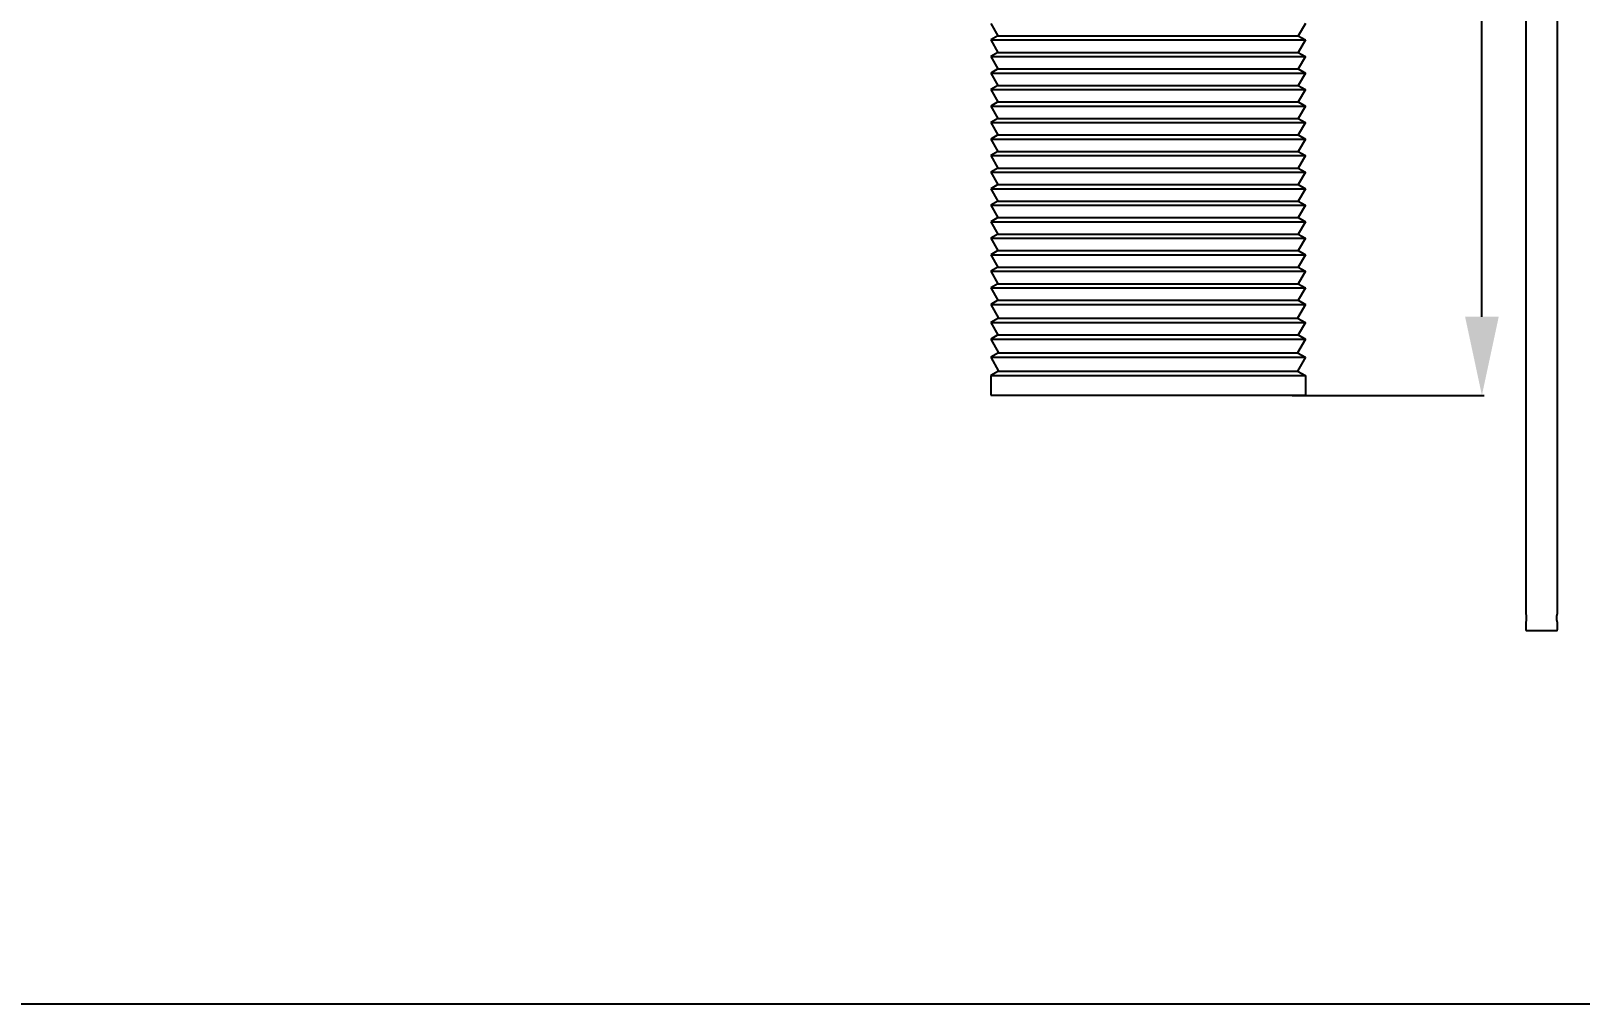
# Model space of a CAD drawing. Header units: millimetres. Extents: x 11802 to 19889, y -472 to 9054.
# Drawn here: x 13260 to 14244, y -472 to 147 of the extents above; entities that cross this region are included whole.
import ezdxf

# ---------------------------------------------------------------- set-up
doc = ezdxf.new("R2010")
doc.units = ezdxf.units.MM
doc.header["$LTSCALE"] = 307.34
doc.header["$PDMODE"] = 3
doc.header["$PDSIZE"] = 8
doc.layers.get('0').update_dxf_attribs({"linetype": 'CONTINUOUS'})
doc.layers.get('Defpoints').update_dxf_attribs({"linetype": 'CONTINUOUS'})
doc.layers.add('02___PRT_ALL_AXES', color=7, linetype='CONTINUOUS')
doc.styles.get("Standard").update_dxf_attribs({"font": 'calibri.ttf'})
doc.dimstyles.get("Standard").update_dxf_attribs({"dimtxt": 35, "dimasz": 35, "dimexe": 1.5, "dimexo": 1, "dimtad": 1, "dimdsep": 46, "dimtxsty": 'Standard', "dimblk": '_FILLED', "dimblk1": '_FILLED', "dimblk2": '_FILLED', "dimcen": 0.09, "dimazin": 2, "dimtol": 1, "dimtp": 0.01, "dimtm": 0.01, "dimtfac": 1, "dimtofl": 0, "dimtmove": 0, "dimatfit": 3, "dimldrblk": '_FILLED', "dimfxl": 1, "dimtolj": 1, "dimarcsym": 0})

# ---------------------------------------------------------------- blocks, each defined once
blk = doc.blocks.new('_FILLED')
at = {"color": 0, "linetype": 'ByBlock'}
blk.add_solid([(0, 0), (-1, 0.214), (-1, -0.214)], dxfattribs=at)
blk = doc.blocks.new('*D386')
at = {"color": 0, "linetype": 'Continuous', "lineweight": -2}
for p, q in [((15023.6, 779.67), (14180.61, 779.67)), ((14182.11, 729.67), (14182.11, 563.77)), ((14182.11, -34.77), (14182.11, 515.85)), ((14061.6, -84.77), (14183.61, -84.77))]:
    blk.add_line(p, q, dxfattribs=at)
at = {"layer": 'Defpoints', "color": 0}
for p in [(15024.6, 779.67), (14060.6, -84.77), (14182.11, -84.77)]:
    blk.add_point(p, dxfattribs=at)
at = {"color": 0, "linetype": 'ByBlock', "lineweight": -2, "xscale": 50, "yscale": 50, "zscale": 50}
for p, rotation in [((14182.11, 779.67), 90), ((14182.11, -84.77), 270)]:
    blk.add_blockref('_FILLED', p, dxfattribs=dict(at, rotation=rotation))
at = {"color": 0, "lineweight": 30, "insert": (14182.11, 563.14), "char_height": 35, "attachment_point": 2, "line_spacing_factor": 0.9}
blk.add_mtext('\\A1;\\A1;864', dxfattribs=at)

msp = doc.modelspace()

# ---------------------------------------------------------------- linework, layer by layer
at = {"linetype": 'Continuous'}
for p, q in [((14209.99187, 395.21224), (14209.99187, -223.87076)), ((14229.99186, 395.21224), (14229.99186, -223.87076)), ((14210.01925, -228.78776), (14210.01925, -233.82926)), ((14210.51924, -234.32926), (14229.51924, -234.32926)), ((14230.01924, -228.78776), (14230.01924, -233.82926))]:
    msp.add_line(p, q, dxfattribs=at)
msp.add_line((19888.68567, -471.66905), (11802.35885, -471.66905))
for centre, start, end in [((14210.51924, -233.82926), 180, 270), ((14229.51924, -233.82926), 270, 0)]:
    msp.add_arc(centre, 0.5, start, end, dxfattribs=at)
for points, knots in [([(14210.01925, -223.87076), (14209.95488, -223.87076), (14210.19645, -224.25638), (14210.13182, -224.62826), (14210.31882, -225.44824), (14210.3265, -226.32927), (14210.3188, -227.21028), (14210.13185, -228.03021), (14210.19648, -228.40209), (14209.95487, -228.78776), (14210.01925, -228.78776)], [0, 0, 0, 0, 0.038890441, 0.148185724, 0.309844099, 0.500009311, 0.690151042, 0.851791825, 0.96110197, 1, 1, 1, 1]), ([(14230.01924, -228.78776), (14229.95474, -228.78776), (14230.0114, -228.40262), (14229.80707, -228.03017), (14229.75325, -227.21043), (14229.68693, -226.32926), (14229.75326, -225.44811), (14229.80705, -224.62842), (14230.0114, -224.25596), (14229.95473, -223.87076), (14230.01924, -223.87076)], [0, 0, 0, 0, 0.038957233, 0.148274033, 0.309904347, 0.500008552, 0.690090569, 0.851704107, 0.961035374, 1, 1, 1, 1])]:
    msp.add_open_spline(points, degree=3, knots=knots, dxfattribs=at)
at = {"layer": '02___PRT_ALL_AXES', "linetype": 'Continuous'}
for p, q in [((13869.99284, 151.61631), (13874.53685, 143.73215)), ((14069.9911, 151.61631), (14065.44709, 143.73215)), ((13874.53685, 143.73215), (13869.99284, 141.11322)), ((13869.99284, 141.11322), (14069.9911, 141.11322)), ((13869.99284, 141.11322), (13874.53685, 133.22907)), ((13874.53685, 143.73215), (14065.44709, 143.73215)), ((14065.44709, 143.73215), (14069.9911, 141.11322)), ((14069.9911, 141.11322), (14065.44709, 133.22907)), ((13874.53685, 133.22907), (13869.99284, 130.61014)), ((13869.99284, 130.61014), (14069.9911, 130.61014)), ((13869.99284, 130.61014), (13874.53685, 122.72598)), ((13874.53685, 133.22907), (14065.44709, 133.22907)), ((14065.44709, 133.22907), (14069.9911, 130.61014)), ((14069.9911, 130.61014), (14065.44709, 122.72598)), ((13874.53685, 122.72598), (13869.99284, 120.10705)), ((13869.99284, 120.10705), (14069.9911, 120.10705)), ((13869.99284, 120.10705), (13874.53685, 112.2229)), ((13874.53685, 122.72598), (14065.44709, 122.72598)), ((14065.44709, 122.72598), (14069.9911, 120.10705)), ((14069.9911, 120.10705), (14065.44709, 112.2229)), ((13874.53685, 112.2229), (13869.99284, 109.60397)), ((13869.99284, 109.60397), (14069.9911, 109.60397)), ((13869.99284, 109.60397), (13874.53685, 101.71981)), ((13874.53685, 112.2229), (14065.44709, 112.2229)), ((14065.44709, 112.2229), (14069.9911, 109.60397)), ((14069.9911, 109.60397), (14065.44709, 101.71981)), ((13874.53685, 101.71981), (13869.99284, 99.10088)), ((13869.99284, 99.10088), (14069.9911, 99.10088)), ((13869.99284, 99.10088), (13874.53685, 91.21673)), ((13874.53685, 101.71981), (14065.44709, 101.71981)), ((14065.44709, 101.71981), (14069.9911, 99.10088)), ((14069.9911, 99.10088), (14065.44709, 91.21673)), ((13874.53685, 91.21673), (13869.99284, 88.5978)), ((13869.99284, 88.5978), (14069.9911, 88.5978)), ((13869.99284, 88.5978), (13874.53685, 80.71365)), ((13874.53685, 91.21673), (14065.44709, 91.21673)), ((14065.44709, 91.21673), (14069.9911, 88.5978)), ((14069.9911, 88.5978), (14065.44709, 80.71365)), ((13874.53685, 80.71365), (13869.99284, 78.09472)), ((13874.53685, 80.71365), (14065.44709, 80.71365)), ((14065.44709, 80.71365), (14069.9911, 78.09472)), ((13869.99284, 78.09472), (14069.9911, 78.09472)), ((13869.99284, 78.09472), (13874.53685, 70.21056)), ((13874.53685, 70.21056), (13869.99284, 67.59163)), ((13874.53685, 70.21056), (14065.44709, 70.21056)), ((14069.9911, 78.09472), (14065.44709, 70.21056)), ((14065.44709, 70.21056), (14069.9911, 67.59163)), ((13869.99284, 67.59163), (14069.9911, 67.59163)), ((13869.99284, 67.59163), (13874.53685, 59.70748)), ((13874.53685, 59.70748), (13869.99284, 57.08855)), ((13874.53685, 59.70748), (14065.44709, 59.70748)), ((14069.9911, 67.59163), (14065.44709, 59.70748)), ((14065.44709, 59.70748), (14069.9911, 57.08855)), ((13869.99284, 57.08855), (14069.9911, 57.08855)), ((13869.99284, 57.08855), (13874.53685, 49.20439)), ((14069.9911, 57.08855), (14065.44709, 49.20439)), ((13874.53685, 49.20439), (13869.99284, 46.58546)), ((13869.99284, 46.58546), (14069.9911, 46.58546)), ((13869.99284, 46.58546), (13874.53685, 38.70131)), ((13874.53685, 49.20439), (14065.44709, 49.20439)), ((14065.44709, 49.20439), (14069.9911, 46.58546)), ((14069.9911, 46.58546), (14065.44709, 38.70131)), ((13874.53685, 38.70131), (13869.99284, 36.08238)), ((13869.99284, 36.08238), (14069.9911, 36.08238)), ((13869.99284, 36.08238), (13874.53685, 28.19822)), ((13874.53685, 38.70131), (14065.44709, 38.70131)), ((14065.44709, 38.70131), (14069.9911, 36.08238)), ((14069.9911, 36.08238), (14065.44709, 28.19822)), ((13874.53685, 28.19822), (13869.99284, 25.5793)), ((13869.99284, 25.5793), (14069.9911, 25.5793)), ((13869.99284, 25.5793), (13874.53685, 17.69514)), ((13874.53685, 28.19822), (14065.44709, 28.19822)), ((14065.44709, 28.19822), (14069.9911, 25.5793)), ((14069.9911, 25.5793), (14065.44709, 17.69514)), ((13874.53685, 17.69514), (13869.99284, 15.07621)), ((13869.99284, 15.07621), (14069.9911, 15.07621)), ((13869.99284, 15.07621), (13874.53685, 7.19206)), ((13874.53685, 17.69514), (14065.44709, 17.69514)), ((14065.44709, 17.69514), (14069.9911, 15.07621)), ((14069.9911, 15.07621), (14065.44709, 7.19206)), ((13874.53685, 7.19206), (13869.99284, 4.57313)), ((13869.99284, 4.57313), (14069.9911, 4.57313)), ((13869.99284, 4.57313), (13874.53685, -3.31103)), ((13874.53685, 7.19206), (14065.44709, 7.19206)), ((14065.44709, 7.19206), (14069.9911, 4.57313)), ((14069.9911, 4.57313), (14065.44709, -3.31103)), ((13874.53685, -3.31103), (13869.99284, -5.92996)), ((13869.99284, -5.92996), (14069.9911, -5.92996)), ((13869.99284, -5.92996), (13874.53685, -13.81411)), ((13874.53685, -3.31103), (14065.44709, -3.31103)), ((14065.44709, -3.31103), (14069.9911, -5.92996)), ((14069.9911, -5.92996), (14065.44709, -13.81411)), ((13874.53685, -13.81411), (13869.99284, -16.43304)), ((13869.99284, -16.43304), (14069.9911, -16.43304)), ((13869.99284, -16.43304), (13874.53685, -24.3172)), ((13874.53685, -13.81411), (14065.44709, -13.81411)), ((14065.44709, -13.81411), (14069.9911, -16.43304)), ((14069.9911, -16.43304), (14065.44709, -24.3172)), ((13874.53685, -24.3172), (13869.99284, -26.93612)), ((13869.99284, -26.93612), (14069.9911, -26.93612)), ((13869.99284, -26.93612), (13874.99229, -35.65944)), ((13874.53685, -24.3172), (14065.44709, -24.3172)), ((14069.9911, -26.93612), (14064.99165, -35.65944)), ((14065.44709, -24.3172), (14069.9911, -26.93612)), ((13874.99229, -35.65944), (13869.99284, -38.5247)), ((13869.99284, -38.5247), (14069.9911, -38.5247)), ((13869.99284, -38.5247), (13874.53685, -46.40885)), ((13874.99229, -35.65944), (14064.99165, -35.65944)), ((14064.99165, -35.65944), (14069.9911, -38.5247)), ((14069.9911, -38.5247), (14065.44709, -46.40885)), ((13874.53685, -46.40885), (13869.99284, -49.01309)), ((13869.99284, -49.01309), (14069.9911, -49.01309)), ((13869.99284, -49.01309), (13874.99229, -57.73641)), ((13874.53685, -46.40885), (14065.44709, -46.40885)), ((14069.9911, -49.01309), (14064.99165, -57.73641)), ((14065.44709, -46.40885), (14069.9911, -49.01309)), ((13874.99229, -57.73641), (13869.99284, -60.60166)), ((13874.99229, -57.73641), (14064.99165, -57.73641)), ((14064.99165, -57.73641), (14069.9911, -60.60166)), ((13869.99284, -60.60166), (14069.9911, -60.60166)), ((13869.99284, -60.60166), (13874.99229, -69.32498)), ((14069.9911, -60.60166), (14064.99165, -69.32498)), ((13874.99229, -69.32498), (13869.99284, -72.19023)), ((13869.99284, -72.19023), (14069.9911, -72.19023)), ((13869.99284, -72.19023), (13869.99284, -84.76902)), ((13874.99229, -69.32498), (14064.99165, -69.32498)), ((14064.99165, -69.32498), (14069.9911, -72.19023)), ((14069.9911, -72.19023), (14069.9911, -84.76902)), ((13869.99284, -84.76902), (14069.9911, -84.76902))]:
    msp.add_line(p, q, dxfattribs=at)

# ---------------------------------------------------------------- dimensions: what is measured, and where the dimension line sits
at = {"linetype": 'Continuous', "lineweight": 30}
dim = msp.add_linear_dim(base=(14182.11151, -84.76902), p1=(15024.60362, 779.67074), p2=(14060.60449, -84.76902), angle=270, text='\\A1;864', dimstyle='Standard', override={"dimasz": 50, "dimtad": 0, "dimtih": 1, "dimtoh": 1, "dimdec": 4, "dimzin": 0, "dimtxsty": 'Standard', "dimcen": 53.46, "dimadec": 0, "dimazin": 0, "dimtdec": 4, "dimtzin": 0}, dxfattribs=at)
dim.commit()
dim.dimension.update_dxf_attribs({"geometry": '*D386', "text_midpoint": (14182.11151, 539.81144), "dimtype": 160})

doc.saveas('drawing.dxf')
